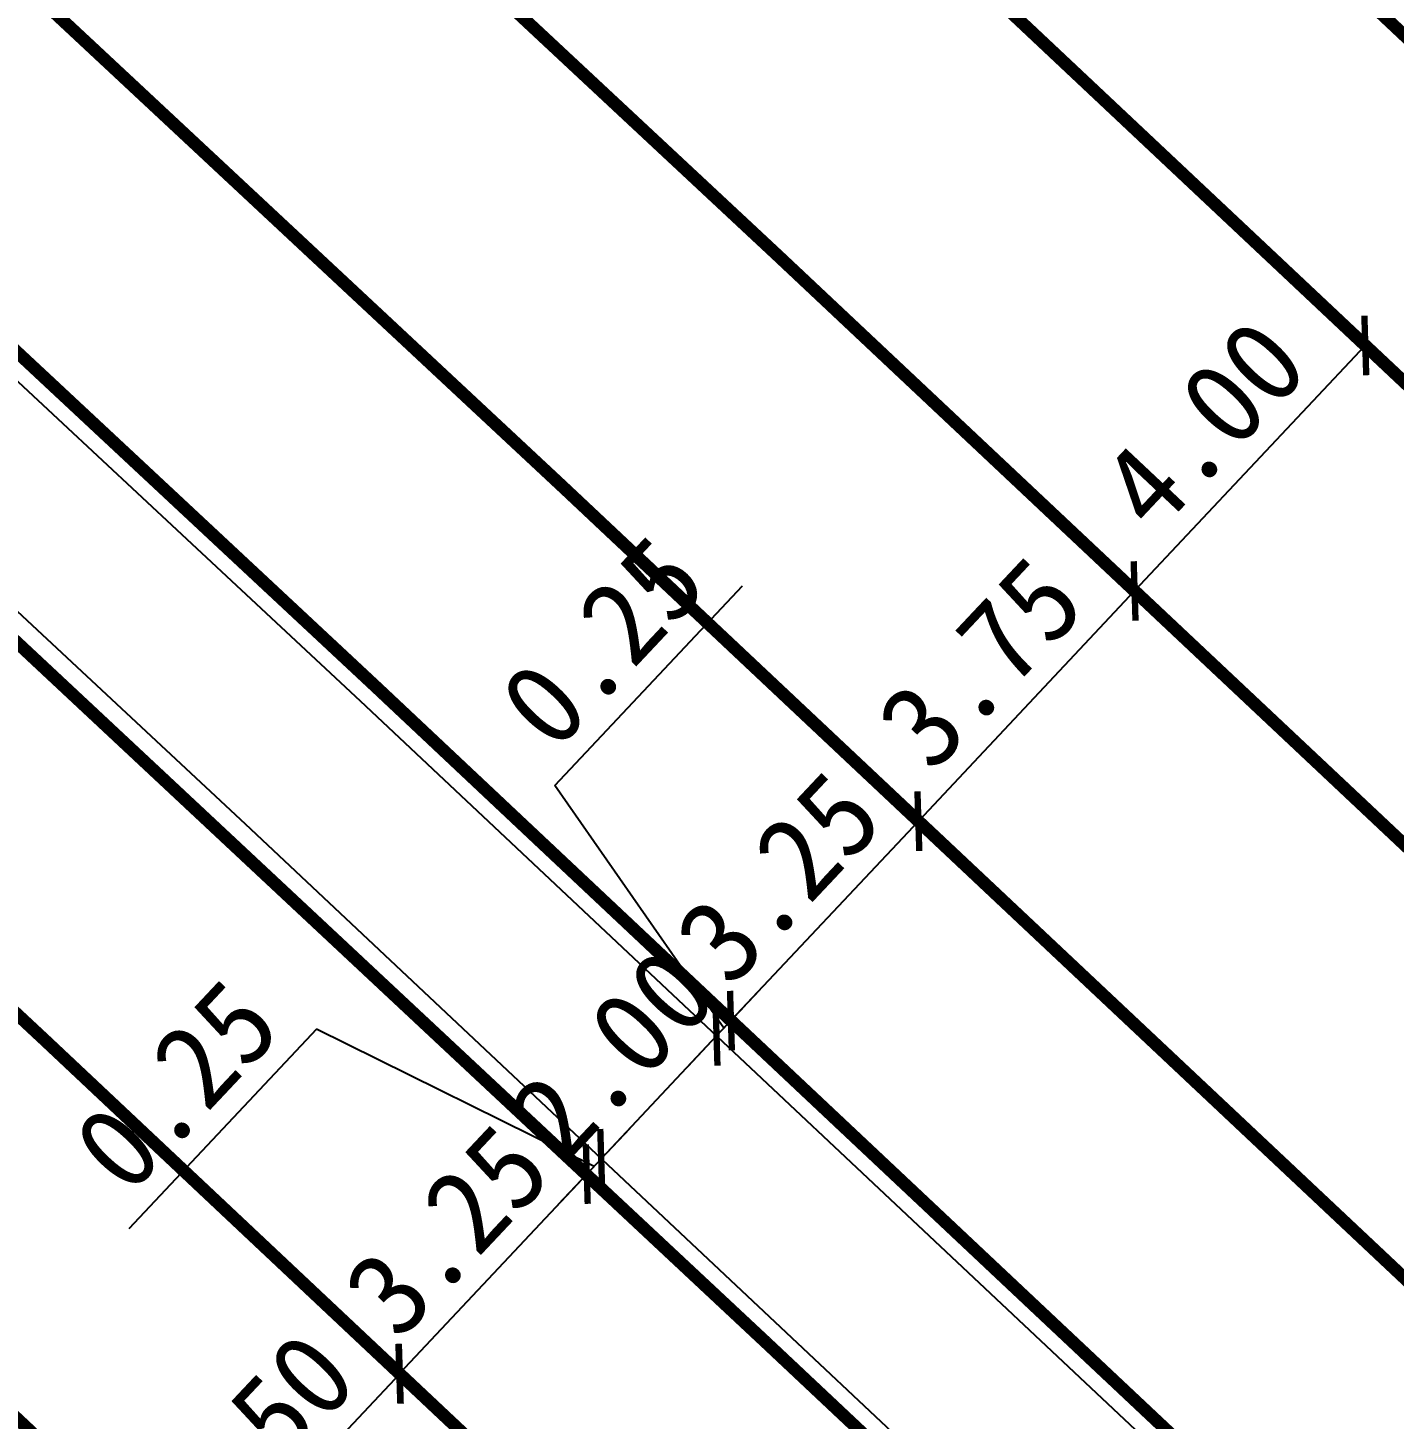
# Model space of a CAD drawing. Header units: millimetres. Extents: x 67532 to 67858, y 50657 to 50929.
# Drawn here: x 67627 to 67643.23, y 50829.36 to 50845.88 of the extents above; entities that cross this region are included whole.
import ezdxf

# ---------------------------------------------------------------- set-up
doc = ezdxf.new("R2010")
doc.units = ezdxf.units.MM
doc.linetypes.add('DASHDOT', pattern=[25.4, 12.7, -6.35, 0, -6.35])
doc.linetypes.add('JTSS01', pattern=[6, 2, -4])
for name, color, linetype in [('@-标注', 7, 'Continuous'), ('@-路面标线', 7, 'Continuous'), ('@-路面边线', 7, 'Continuous'), ('RD-中线', 1, 'DASHDOT')]:
    doc.layers.add(name, color=color, linetype=linetype)
doc.layers.add('@-道路标线', color=7, linetype='Continuous', lineweight=0)
doc.styles.add('--黑体', font='simhei.ttf')
doc.dimstyles.new('标志标注', dxfattribs={"dimtxt": 1, "dimasz": 0.5, "dimexe": 0, "dimexo": 0, "dimgap": 0.25, "dimtad": 1, "dimzin": 0, "dimdsep": 46, "dimtxsty": '--黑体', "dimblk": 'ARCHTICK', "dimcen": 0.09, "dimadec": 0, "dimazin": 0, "dimtfac": 1, "dimtix": 1, "dimtmove": 1, "dimatfit": 0, "dimfxl": 1, "dimtolj": 1, "dimtzin": 0, "dimarcsym": 0})

# ---------------------------------------------------------------- blocks, each defined once
blk = doc.blocks.new('_ARCHTICK')
at = {"color": 0, "linetype": 'ByBlock', "const_width": 0.15}
blk.add_lwpolyline([(-0.5, -0.5), (0.5, 0.5)], dxfattribs=at)
blk = doc.blocks.new('*D49')
at = {"layer": '@-标注', "color": 0, "lineweight": -2, "transparency": 16777216}
blk.add_line((67642.888, 50842.106), (67640.148, 50839.191), dxfattribs=at)
at = {"layer": 'Defpoints', "color": 0, "transparency": 16777216}
for p in [(67642.888, 50842.106), (67640.148, 50839.191), (67640.148, 50839.191)]:
    blk.add_point(p, dxfattribs=at)
at = {"layer": '@-标注', "color": 0, "lineweight": -2, "transparency": 16777216, "xscale": 0.5, "yscale": 0.5, "zscale": 0.5}
for p, rotation in [((67642.888, 50842.106), 46.77617925169729), ((67640.148, 50839.191), 226.7761792516974)]:
    blk.add_blockref('_ARCHTICK', p, dxfattribs=dict(at, rotation=rotation))
at = {"layer": '@-标注', "color": 0, "transparency": 16777216, "insert": (67640.967, 50841.166), "char_height": 1, "attachment_point": 5, "rotation": 46.7762, "style": '--黑体'}
blk.add_mtext('\\A1;4.00', dxfattribs=at)
blk = doc.blocks.new('*D50')
at = {"layer": '@-标注', "color": 0, "lineweight": -2, "transparency": 16777216}
blk.add_line((67640.148, 50839.191), (67637.58, 50836.458), dxfattribs=at)
at = {"layer": 'Defpoints', "color": 0, "transparency": 16777216}
for p in [(67640.148, 50839.191), (67637.58, 50836.458), (67637.58, 50836.458)]:
    blk.add_point(p, dxfattribs=at)
at = {"layer": '@-标注', "color": 0, "lineweight": -2, "transparency": 16777216, "xscale": 0.5, "yscale": 0.5, "zscale": 0.5}
for p, rotation in [((67640.148, 50839.191), 46.77617925182175), ((67637.58, 50836.458), 226.7761792518218)]:
    blk.add_blockref('_ARCHTICK', p, dxfattribs=dict(at, rotation=rotation))
at = {"layer": '@-标注', "color": 0, "transparency": 16777216, "insert": (67638.318, 50838.338), "char_height": 1, "attachment_point": 5, "rotation": 46.7762, "style": '--黑体'}
blk.add_mtext('\\A1;3.75', dxfattribs=at)
blk = doc.blocks.new('*D51')
at = {"layer": '@-标注', "color": 0, "lineweight": -2, "transparency": 16777216}
blk.add_line((67637.58, 50836.458), (67635.354, 50834.09), dxfattribs=at)
at = {"layer": 'Defpoints', "color": 0, "transparency": 16777216}
for p in [(67637.58, 50836.458), (67635.354, 50834.09), (67635.354, 50834.09)]:
    blk.add_point(p, dxfattribs=at)
at = {"layer": '@-标注', "color": 0, "lineweight": -2, "transparency": 16777216, "xscale": 0.5, "yscale": 0.5, "zscale": 0.5}
for p, rotation in [((67637.58, 50836.458), 46.77617925175421), ((67635.354, 50834.09), 226.7761792517542)]:
    blk.add_blockref('_ARCHTICK', p, dxfattribs=dict(at, rotation=rotation))
at = {"layer": '@-标注', "color": 0, "transparency": 16777216, "insert": (67635.921, 50835.788), "char_height": 1, "attachment_point": 5, "rotation": 46.7762, "style": '--黑体'}
blk.add_mtext('\\A1;3.25', dxfattribs=at)
blk = doc.blocks.new('*D52')
at = {"layer": '@-标注', "color": 0, "lineweight": -2, "transparency": 16777216}
for p, q in [((67635.183, 50833.908), (67635.525, 50834.272)), ((67635.183, 50833.908), (67633.813, 50832.451)), ((67633.813, 50832.451), (67633.471, 50832.086))]:
    blk.add_line(p, q, dxfattribs=at)
at = {"layer": 'Defpoints', "color": 0, "transparency": 16777216}
for p in [(67635.183, 50833.908), (67633.813, 50832.451), (67633.813, 50832.451)]:
    blk.add_point(p, dxfattribs=at)
at = {"layer": '@-标注', "color": 0, "lineweight": -2, "transparency": 16777216, "xscale": 0.5, "yscale": 0.5, "zscale": 0.5}
for p, rotation in [((67635.183, 50833.908), 226.7761792516168), ((67633.813, 50832.451), 46.77617925161684)]:
    blk.add_blockref('_ARCHTICK', p, dxfattribs=dict(at, rotation=rotation))
at = {"layer": '@-标注', "color": 0, "transparency": 16777216, "insert": (67633.948, 50833.697), "char_height": 1, "attachment_point": 5, "rotation": 46.7762, "style": '--黑体'}
blk.add_mtext('\\A1;2.00', dxfattribs=at)
blk = doc.blocks.new('*D53')
at = {"layer": '@-标注', "color": 0, "lineweight": -2, "transparency": 16777216}
blk.add_line((67633.642, 50832.268), (67631.416, 50829.9), dxfattribs=at)
at = {"layer": 'Defpoints', "color": 0, "transparency": 16777216}
for p in [(67633.642, 50832.268), (67631.416, 50829.9), (67631.416, 50829.9)]:
    blk.add_point(p, dxfattribs=at)
at = {"layer": '@-标注', "color": 0, "lineweight": -2, "transparency": 16777216, "xscale": 0.5, "yscale": 0.5, "zscale": 0.5}
for p, rotation in [((67633.642, 50832.268), 46.77617925194118), ((67631.416, 50829.9), 226.7761792519411)]:
    blk.add_blockref('_ARCHTICK', p, dxfattribs=dict(at, rotation=rotation))
at = {"layer": '@-标注', "color": 0, "transparency": 16777216, "insert": (67631.983, 50831.598), "char_height": 1, "attachment_point": 5, "rotation": 46.7762, "style": '--黑体'}
blk.add_mtext('\\A1;3.25', dxfattribs=at)
blk = doc.blocks.new('*D54')
at = {"layer": '@-标注', "color": 0, "lineweight": -2, "transparency": 16777216}
for p, q in [((67631.416, 50829.9), (67631.421, 50829.896)), ((67631.421, 50829.896), (67629.024, 50827.346)), ((67629.019, 50827.35), (67629.024, 50827.346))]:
    blk.add_line(p, q, dxfattribs=at)
at = {"layer": 'Defpoints', "color": 0, "transparency": 16777216}
for p in [(67631.416, 50829.9), (67629.019, 50827.35), (67629.024, 50827.346)]:
    blk.add_point(p, dxfattribs=at)
at = {"layer": '@-标注', "color": 0, "lineweight": -2, "transparency": 16777216, "xscale": 0.5, "yscale": 0.5, "zscale": 0.5}
for p, rotation in [((67631.421, 50829.896), 46.7761792517088), ((67629.024, 50827.346), 226.7761792517089)]:
    blk.add_blockref('_ARCHTICK', p, dxfattribs=dict(at, rotation=rotation))
at = {"layer": '@-标注', "color": 0, "transparency": 16777216, "insert": (67629.672, 50829.138), "char_height": 1, "attachment_point": 5, "rotation": 46.7762, "style": '--黑体'}
blk.add_mtext('\\A1;3.50', dxfattribs=at)
blk = doc.blocks.new('*D59')
at = {"layer": '@-道路标线', "color": 0, "lineweight": -2, "transparency": 16777216}
for p, q in [((67630.43, 50833.987), (67628.202, 50831.617)), ((67633.728, 50832.359), (67630.43, 50833.987)), ((67633.813, 50832.451), (67634.156, 50832.815)), ((67633.642, 50832.268), (67633.813, 50832.451)), ((67633.642, 50832.268), (67633.813, 50832.451)), ((67633.642, 50832.268), (67633.3, 50831.904))]:
    blk.add_line(p, q, dxfattribs=at)
at = {"layer": 'Defpoints', "color": 0, "transparency": 16777216}
for p in [(67633.813, 50832.451), (67633.813, 50832.451), (67633.642, 50832.268)]:
    blk.add_point(p, dxfattribs=at)
at = {"layer": '@-道路标线', "color": 0, "lineweight": -2, "transparency": 16777216, "xscale": 0.5, "yscale": 0.5, "zscale": 0.5}
for p, rotation in [((67633.813, 50832.451), 226.7761792498307), ((67633.642, 50832.268), 46.7761792498307)]:
    blk.add_blockref('_ARCHTICK', p, dxfattribs=dict(at, rotation=rotation))
at = {"layer": '@-道路标线', "color": 0, "transparency": 16777216, "insert": (67628.766, 50833.319), "char_height": 1, "attachment_point": 5, "rotation": 46.7762, "style": '--黑体'}
blk.add_mtext('\\A1;0.25', dxfattribs=at)
blk = doc.blocks.new('*D60')
at = {"layer": '@-道路标线', "color": 0, "lineweight": -2, "transparency": 16777216}
for p, q in [((67633.264, 50836.883), (67635.492, 50839.253)), ((67635.269, 50833.999), (67633.264, 50836.883)), ((67635.354, 50834.09), (67635.697, 50834.454)), ((67635.183, 50833.908), (67635.354, 50834.09)), ((67635.183, 50833.908), (67635.354, 50834.09)), ((67635.183, 50833.908), (67634.841, 50833.544))]:
    blk.add_line(p, q, dxfattribs=at)
at = {"layer": 'Defpoints', "color": 0, "transparency": 16777216}
for p in [(67635.354, 50834.09), (67635.354, 50834.09), (67635.183, 50833.908)]:
    blk.add_point(p, dxfattribs=at)
at = {"layer": '@-道路标线', "color": 0, "lineweight": -2, "transparency": 16777216, "xscale": 0.5, "yscale": 0.5, "zscale": 0.5}
for p, rotation in [((67635.354, 50834.09), 226.7761792524071), ((67635.183, 50833.908), 46.77617925240712)]:
    blk.add_blockref('_ARCHTICK', p, dxfattribs=dict(at, rotation=rotation))
at = {"layer": '@-道路标线', "color": 0, "transparency": 16777216, "insert": (67633.828, 50838.586), "char_height": 1, "attachment_point": 5, "rotation": 46.7762, "style": '--黑体'}
blk.add_mtext('\\A1;0.25', dxfattribs=at)

msp = doc.modelspace()

# ---------------------------------------------------------------- linework, layer by layer
at = {"layer": '@-路面标线', "color": 7, "linetype": 'Continuous', "const_width": 0.15, "flags": 128}
for points in [[(67610.259, 50854.104), (67635.769, 50830.27)], [(67657.629, 50809.724), (67635.769, 50830.27)]]:
    msp.add_lwpolyline(points, dxfattribs=at)
at = {"layer": '@-路面边线', "color": 7, "linetype": 'Continuous', "const_width": 0.15, "flags": 128}
msp.add_lwpolyline([(67677.267, 50813.912), (67640.694, 50848.285), (67632.456, 50855.966)], dxfattribs=at)
at = {"layer": '@-道路标线', "color": 7, "linetype": 'JTSS01', "const_width": 0.15, "flags": 128}
for points in [[(67661.567, 50813.914), (67633.347, 50840.437), (67544, 50923.754)], [(67633.543, 50827.901), (67627.196, 50833.867), (67537.862, 50917.172)], [(67664.135, 50816.647), (67635.91, 50843.174), (67616.738, 50861.052)], [(67631.146, 50825.351), (67624.804, 50831.312), (67605.656, 50849.167)]]:
    msp.add_lwpolyline(points, dxfattribs=at)
at = {"layer": '@-道路标线', "color": 7, "linetype": 'Continuous', "const_width": 0.15, "flags": 128}
for points in [[(67659.341, 50811.546), (67631.126, 50838.064), (67541.783, 50921.377)], [(67666.875, 50819.561), (67638.643, 50846.095), (67630.41, 50853.772)]]:
    msp.add_lwpolyline(points, dxfattribs=at)
at = {"layer": 'RD-中线', "color": 3, "linetype": 'Continuous'}
for points in [[(67659.17, 50811.364), (67630.955, 50837.882), (67541.613, 50921.195)], [(67657.801, 50809.906), (67629.588, 50836.422), (67540.249, 50919.732)]]:
    msp.add_lwpolyline(points, dxfattribs=at)

# ---------------------------------------------------------------- dimensions: what is measured, and where the dimension line sits
at = {"layer": '@-标注'}
for p1, p2, distance, picture, middle in [((67642.888, 50842.106), (67640.148, 50839.191), 0, '*D49', (67640.967, 50841.166)), ((67640.148, 50839.191), (67637.58, 50836.458), 0, '*D50', (67638.318, 50838.338)), ((67637.58, 50836.458), (67635.354, 50834.09), 0, '*D51', (67635.921, 50835.788)), ((67635.183, 50833.908), (67633.813, 50832.451), 0, '*D52', (67633.948, 50833.697)), ((67633.642, 50832.268), (67631.416, 50829.9), 0, '*D53', (67631.983, 50831.598)), ((67631.416, 50829.9), (67629.019, 50827.35), 0.006, '*D54', (67629.672, 50829.138))]:
    dim = msp.add_aligned_dim(p1=p1, p2=p2, distance=distance, dimstyle='标志标注', dxfattribs=at)
    dim.commit()
    dim.dimension.update_dxf_attribs({"geometry": picture, "text_midpoint": middle})
at = {"layer": '@-道路标线'}
for base, p1, p2, picture, middle in [((67635.354, 50834.09), (67635.183, 50833.908), (67635.354, 50834.09), '*D60', (67633.436, 50837.065)), ((67633.813, 50832.451), (67633.642, 50832.268), (67633.813, 50832.451), '*D59', (67630.259, 50833.805))]:
    dim = msp.add_linear_dim(base=base, p1=p1, p2=p2, angle=46.7762, dimstyle='标志标注', dxfattribs=at)
    dim.commit()
    dim.dimension.update_dxf_attribs({"geometry": picture, "text_midpoint": middle, "dimtype": 161})

doc.saveas('drawing.dxf')
